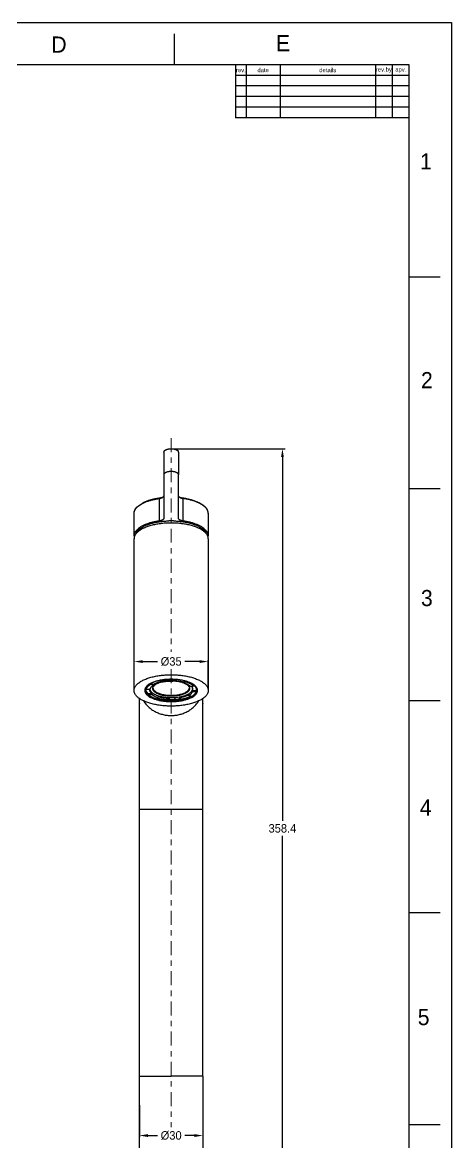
# Model space of a CAD drawing. Extents: x 14141 to 14735, y -16276 to -15436.
# Drawn here: x 14532 to 14735, y -15965 to -15436 of the extents above; entities that cross this region are included whole.
import ezdxf

# ---------------------------------------------------------------- set-up
doc = ezdxf.new("R2010")
doc.units = 0
doc.header["$MEASUREMENT"] = 0
doc.linetypes.add('CENTER', pattern=[47.5, 22, -8.5, 8.5, -8.5])
doc.linetypes.add('CENTER2', pattern=[28.575, 19.05, -3.175, 3.175, -3.175])
doc.layers.get('0').update_dxf_attribs({"linetype": 'CONTINUOUS'})
doc.layers.get('Defpoints').update_dxf_attribs({"linetype": 'CONTINUOUS'})
for name, color, linetype in [('CENTER', 1, 'CENTER2'), ('DIM', 3, 'CONTINUOUS'), ('FORM', 7, 'CONTINUOUS'), ('TEXT', 2, 'CONTINUOUS')]:
    doc.layers.add(name, color=color, linetype=linetype)
doc.styles.get("Standard").update_dxf_attribs({"font": 'Gulim.ttf'})
doc.dimstyles.new('A4', dxfattribs={"dimtxt": 4, "dimasz": 3.5, "dimexe": 0.7, "dimexo": 0.625, "dimgap": 0.5, "dimtad": 1, "dimdec": 1, "dimdsep": 46, "dimtxsty": 'Standard', "dimcen": 2.5, "dimclrd": 5, "dimclre": 5, "dimclrt": 7, "dimadec": 3, "dimazin": 2, "dimtfac": 1, "dimtdec": 1, "dimtmove": 0, "dimatfit": 3, "dimfxl": 1.25, "dimarcsym": 0})
doc.dimstyles.new('사본(2) STANDARD', dxfattribs={"dimscale": 0, "dimtxt": 4, "dimasz": 4, "dimexe": 1.25, "dimexo": 0.625, "dimgap": 1.5, "dimtad": 3, "dimtih": 1, "dimtoh": 1, "dimdec": 1, "dimzin": 9, "dimdsep": 46, "dimtxsty": 'Standard', "dimcen": 0, "dimclrd": 3, "dimclre": 3, "dimclrt": 4, "dimadec": 0, "dimazin": 0, "dimtfac": 1, "dimtdec": 1, "dimtmove": 0, "dimatfit": 3, "dimfxl": 1.25, "dimtfill": 1, "dimtolj": 1, "dimtzin": 0, "dimarcsym": 0})

# ---------------------------------------------------------------- blocks, each defined once
blk = doc.blocks.new('*D21')
at = {"layer": 'DIM', "color": 3, "lineweight": -2, "transparency": 16777216}
for p, q in [((14587.09, -15947.02), (14587.09, -15962.09)), ((14591.09, -15961.39), (14595.63, -15961.39)), ((14613.09, -15961.39), (14608.55, -15961.39)), ((14617.09, -15962.01), (14617.09, -15962.09))]:
    blk.add_line(p, q, dxfattribs=at)
at = {"layer": 'DIM', "color": 3, "transparency": 16777216}
for points in [[(14591.09, -15960.72), (14591.09, -15962.05), (14587.09, -15961.39)], [(14613.09, -15960.72), (14613.09, -15962.05), (14617.09, -15961.39)]]:
    blk.add_solid(points, dxfattribs=at)
at = {"layer": 'DIM', "color": 4, "transparency": 16777216, "insert": (14602.09, -15961.39), "char_height": 4, "attachment_point": 5}
blk.add_mtext('%%C30', dxfattribs=at)
blk = doc.blocks.new('*D24')
at = {"layer": 'Defpoints', "color": 0, "transparency": 16777216}
for p in [(14619.59, -15737.73), (14584.59, -15751.34), (14619.59, -15751.34)]:
    blk.add_point(p, dxfattribs=at)
at = {"layer": 'DIM', "color": 3, "lineweight": -2, "transparency": 16777216}
for p, q in [((14584.59, -15750.71), (14584.59, -15737.03)), ((14588.59, -15737.73), (14595.62, -15737.73)), ((14615.59, -15737.73), (14608.55, -15737.73)), ((14619.59, -15750.71), (14619.59, -15737.03))]:
    blk.add_line(p, q, dxfattribs=at)
at = {"layer": 'DIM', "color": 3, "transparency": 16777216}
for points in [[(14588.59, -15737.07), (14588.59, -15738.4), (14584.59, -15737.73)], [(14615.59, -15737.07), (14615.59, -15738.4), (14619.59, -15737.73)]]:
    blk.add_solid(points, dxfattribs=at)
at = {"layer": 'DIM', "color": 4, "transparency": 16777216, "insert": (14602.09, -15737.73), "char_height": 4, "attachment_point": 5}
blk.add_mtext('%%C35', dxfattribs=at)
blk = doc.blocks.new('*D25')
at = {"layer": 'DIM', "color": 3, "lineweight": -2, "transparency": 16777216}
for p, q in [((14602.71, -15637.26), (14655.88, -15637.26)), ((14654.63, -15641.26), (14654.63, -15812.9)), ((14654.63, -15991.64), (14654.63, -15820.01)), ((14624.71, -15995.64), (14655.88, -15995.64))]:
    blk.add_line(p, q, dxfattribs=at)
at = {"layer": 'DIM', "color": 3, "transparency": 16777216}
for points in [[(14653.96, -15641.26), (14655.3, -15641.26), (14654.63, -15637.26)], [(14653.96, -15991.64), (14655.3, -15991.64), (14654.63, -15995.64)]]:
    blk.add_solid(points, dxfattribs=at)
at = {"layer": 'DIM', "color": 4, "transparency": 16777216, "insert": (14654.63, -15816.45), "char_height": 4, "attachment_point": 5, "bg_fill": 3, "box_fill_scale": 1.25, "bg_fill_color": 256, "bg_fill_true_color": 13158600, "bg_fill_transparency": 0}
blk.add_mtext('\\A1;358.4', dxfattribs=at)

msp = doc.modelspace()

# ---------------------------------------------------------------- linework, layer by layer
msp.add_line((14587.09, -15807.37), (14617.09, -15807.37))
at = {"lineweight": -3}
for points, knots in [([(14598.59, -15638.91), (14598.59, -15638.88), (14598.59, -15638.85), (14598.59, -15638.82), (14598.62, -15638.56), (14598.76, -15638.33), (14598.97, -15638.14), (14599, -15638.11), (14599.03, -15638.08), (14599.07, -15638.05), (14599.27, -15637.89), (14599.53, -15637.75), (14599.83, -15637.63), (14600.5, -15637.37), (14601.36, -15637.25), (14602.24, -15637.26), (14603.13, -15637.28), (14603.96, -15637.44), (14604.58, -15637.73), (14604.78, -15637.82), (14604.96, -15637.93), (14605.11, -15638.05), (14605.2, -15638.12), (14605.28, -15638.2), (14605.35, -15638.29), (14605.43, -15638.38), (14605.49, -15638.49), (14605.53, -15638.6)], [0, 0, 0, 0, 0.16584, 0.16584, 0.16584, 1.496727, 1.496727, 1.496727, 1.707621, 1.707621, 1.707621, 2.888701, 2.888701, 2.888701, 5.57213, 5.57213, 5.57213, 8.258951, 8.258951, 8.258951, 9.122989, 9.122989, 9.122989, 9.656435, 9.656435, 9.656435, 10.262835, 10.262835, 10.262835, 10.262835]), ([(14584.59, -15667.76), (14584.6, -15665.7), (14586.5, -15663.79), (14589.67, -15662.42), (14591.63, -15661.57), (14594.01, -15660.95), (14596.59, -15660.58)], [0.034055, 0.034055, 0.034055, 0.034055, 13.848597, 13.848597, 13.848597, 22.281428, 22.281428, 22.281428, 22.281428]), ([(14596.59, -15660.58), (14596.69, -15660.57), (14596.8, -15660.55), (14596.89, -15660.53), (14597.04, -15660.5), (14597.19, -15660.47), (14597.32, -15660.43), (14597.47, -15660.39), (14597.62, -15660.34), (14597.75, -15660.29), (14597.89, -15660.23), (14598.02, -15660.17), (14598.13, -15660.1), (14598.2, -15660.06), (14598.27, -15660.02), (14598.32, -15659.97), (14598.36, -15659.94), (14598.39, -15659.91), (14598.42, -15659.89), (14598.49, -15659.81), (14598.54, -15659.74), (14598.56, -15659.68), (14598.58, -15659.64), (14598.59, -15659.6), (14598.59, -15659.56)], [0.063914, 0.063914, 0.063914, 0.063914, 0.390969, 0.390969, 0.390969, 0.885879, 0.885879, 0.885879, 1.442075, 1.442075, 1.442075, 2.065172, 2.065172, 2.065172, 2.467528, 2.467528, 2.467528, 2.737666, 2.737666, 2.737666, 3.424639, 3.424639, 3.424639, 3.95934, 3.95934, 3.95934, 3.95934]), ([(14598.61, -15659.85), (14598.61, -15659.85), (14598.52, -15659.93), (14598.3, -15660.1), (14597.89, -15660.3), (14597.46, -15660.44), (14597.04, -15660.54), (14596.77, -15660.59), (14596.63, -15660.61)], [1.181147, 1.181147, 1.181147, 1.181147, 1.181453, 1.772179, 2.362906, 2.953632, 3.544358, 4.135085, 4.135085, 4.135085, 4.135085]), ([(14607.54, -15660.61), (14607.45, -15660.6), (14607.27, -15660.57), (14606.98, -15660.51), (14606.68, -15660.43), (14606.38, -15660.33), (14606.07, -15660.2), (14605.8, -15660.04), (14605.65, -15659.92), (14605.59, -15659.87)], [0, 0, 0, 0, 0.458868, 0.917736, 1.376604, 1.835472, 2.29434, 2.753209, 3.112522, 3.112522, 3.112522, 3.112522]), ([(14605.61, -15659.71), (14605.63, -15659.77), (14605.7, -15659.93), (14605.93, -15660.17), (14606.37, -15660.43), (14606.96, -15660.64), (14607.4, -15660.73), (14607.64, -15660.76)], [-3.398028, -3.398028, -3.398028, -3.398028, -3.01603, -2.262022, -1.508015, -0.754007, 0, 0, 0, 0]), ([(14605.63, -15659.72), (14605.65, -15659.76), (14605.69, -15659.81), (14605.74, -15659.87), (14605.77, -15659.9), (14605.81, -15659.93), (14605.85, -15659.97), (14605.88, -15659.99), (14605.92, -15660.02), (14605.96, -15660.05), (14606.03, -15660.1), (14606.13, -15660.15), (14606.23, -15660.2), (14606.32, -15660.25), (14606.42, -15660.29), (14606.53, -15660.33), (14606.62, -15660.36), (14606.73, -15660.4), (14606.83, -15660.43), (14606.93, -15660.46), (14607.03, -15660.48), (14607.14, -15660.5), (14607.23, -15660.52), (14607.33, -15660.54), (14607.42, -15660.56), (14607.48, -15660.57), (14607.53, -15660.58), (14607.58, -15660.58)], [0.713865, 0.713865, 0.713865, 0.713865, 1.226502, 1.226502, 1.226502, 1.533404, 1.533404, 1.533404, 1.780933, 1.780933, 1.780933, 2.274043, 2.274043, 2.274043, 2.714771, 2.714771, 2.714771, 3.109925, 3.109925, 3.109925, 3.465072, 3.465072, 3.465072, 3.785341, 3.785341, 3.785341, 3.955823, 3.955823, 3.955823, 3.955823]), ([(14607.58, -15660.58), (14610.05, -15660.93), (14612.32, -15661.51), (14614.23, -15662.3), (14616.68, -15663.31), (14618.42, -15664.64), (14619.17, -15666.12)], [5.929591, 5.929591, 5.929591, 5.929591, 13.964381, 13.964381, 13.964381, 24.423995, 24.423995, 24.423995, 24.423995]), ([(14602.04, -15746.11), (14602, -15746.11), (14601.96, -15746.11), (14601.92, -15746.11), (14598.67, -15746.12), (14595.55, -15746.69), (14593.29, -15747.67), (14592.48, -15748.02), (14591.79, -15748.42), (14591.26, -15748.85), (14590.36, -15749.57), (14589.94, -15750.32), (14589.94, -15751.07)], [39.233549, 39.233549, 39.233549, 39.233549, 39.352628, 39.352628, 39.352628, 49.278163, 49.278163, 49.278163, 52.812654, 52.812654, 52.812654, 58.783027, 58.783027, 58.783027, 58.783027]), ([(14614.24, -15751.07), (14614.24, -15751.05), (14614.24, -15751.03), (14614.24, -15751.01), (14614.21, -15750.28), (14613.79, -15749.55), (14612.91, -15748.85), (14612.33, -15748.38), (14611.57, -15747.95), (14610.66, -15747.57), (14608.38, -15746.64), (14605.29, -15746.11), (14602.09, -15746.11)], [58.962843, 58.962843, 58.962843, 58.962843, 59.123966, 59.123966, 59.123966, 64.929067, 64.929067, 64.929067, 68.792787, 68.792787, 68.792787, 78.553302, 78.553302, 78.553302, 78.553302]), ([(14590.27, -15750.44), (14590.25, -15750.38), (14590.22, -15750.33), (14590.2, -15750.27), (14590.16, -15750.16), (14590.12, -15750.05), (14590.09, -15749.93)], [18.3568499, 18.3568499, 18.3568499, 18.3568499, 18.6724942, 18.6724942, 18.6724942, 19.3089132, 19.3089132, 19.3089132, 19.3089132]), ([(14592.01, -15750.77), (14591.99, -15750.76), (14591.97, -15750.74), (14591.95, -15750.73), (14591.94, -15750.73)], [-16.141395, -16.141395, -16.141395, -16.141395, -16.0306992, -16.0197066, -16.0197066, -16.0197066, -16.0197066])]:
    msp.add_open_spline(points, degree=3, knots=knots, dxfattribs=at)
for points, weights, knots in [([(14605.59, -15638.91), (14605.59, -15637.43), (14602.09, -15637.43), (14598.59, -15637.43), (14598.59, -15638.91)], [1, 0.707106781123, 1, 0.707106781123, 1], [0.149139, 0.149139, 0.149139, 5.175687, 5.175687, 10.202235, 10.202235, 10.202235]), ([(14605.59, -15649.52), (14605.59, -15648.04), (14602.09, -15648.04), (14598.59, -15648.04), (14598.59, -15649.52)], [1, 0.707106781187, 1, 0.707106781187, 1], [0, 0, 0, 5.497787, 5.497787, 10.995574, 10.995574, 10.995574]), ([(14602.09, -15746.08), (14589.64, -15746.08), (14589.64, -15751.34), (14589.64, -15756.6), (14602.09, -15756.6)], [1, 0.707106781187, 1, 0.707106781187, 1], [-39.112829, -39.112829, -39.112829, -19.556414, -19.556414, 0, 0, 0]), ([(14602.09, -15756.6), (14614.54, -15756.6), (14614.54, -15751.34), (14614.54, -15746.08), (14602.09, -15746.08)], [1, 0.707106781187, 1, 0.707106781187, 1], [-39.112829, -39.112829, -39.112829, -19.556414, -19.556414, 0, 0, 0]), ([(14591.99, -15750.85), (14592.38, -15752.57), (14595.51, -15753.7), (14599.08, -15754.98), (14603.71, -15754.67)], [0.981290334229, 0.918350066727, 1, 0.907784738278, 1], [15.321169, 15.321169, 15.321169, 23.100831, 23.100831, 31.887165, 31.887165, 31.887165]), ([(14593.54, -15750.56), (14594.82, -15753.9), (14602.78, -15753.63), (14610.27, -15753.37), (14610.73, -15750.2)], [1, 0.734902857446, 1, 0.7468275701, 0.977223379706], [0, 0, 0, 12.907836, 12.907836, 25.235046, 25.235046, 25.235046]), ([(14610.75, -15750.43), (14610.75, -15753.81), (14602.78, -15754.08), (14594.82, -15754.35), (14593.54, -15751.02)], [1, 0.734902857446, 1, 0.734902857446, 1], [1.389908, 1.389908, 1.389908, 14.297744, 14.297744, 27.20558, 27.20558, 27.20558]), ([(14587.09, -15933.33), (14587.09, -15771.73), (14587.09, -15758.55), (14587.09, -15756.74), (14587.09, -15755.15)], [1, 0.853553390593, 0.853553390593, 0.853553390593, 0.85632000246], [0, 0, 0, 37.279221, 37.279221, 42.403128, 42.403128, 42.403128]), ([(14617.09, -15933.33), (14617.09, -15771.73), (14617.09, -15758.55), (14617.09, -15756.73), (14617.09, -15755.13)], [1, 0.853553390593, 0.853553390593, 0.853553390593, 0.856355967513], [0, 0, 0, 37.279221, 37.279221, 42.436325, 42.436325, 42.436325])]:
    msp.add_rational_spline(points, weights, degree=2, knots=knots, dxfattribs=at)
for points, degree in [([(14598.59, -15638.91), (14598.59, -15644.22), (14598.59, -15649.52)], 2), ([(14605.59, -15638.91), (14605.59, -15644.22), (14605.59, -15649.52)], 2), ([(14598.59, -15649.52), (14598.59, -15659.84), (14598.59, -15670.16)], 2), ([(14605.59, -15670.16), (14605.59, -15659.84), (14605.59, -15649.52)], 2), ([(14596.54, -15660.76), (14596.78, -15660.72), (14597.23, -15660.64), (14597.81, -15660.43), (14598.25, -15660.17), (14598.53, -15659.88), (14598.59, -15659.66), (14598.59, -15659.56)], 3), ([(14596.57, -15660.6), (14596.56, -15660.62), (14596.54, -15660.66), (14596.54, -15660.72), (14596.54, -15660.76)], 3), ([(14596.54, -15671.36), (14596.54, -15666.06), (14596.54, -15660.76)], 2), ([(14607.61, -15660.6), (14607.62, -15660.62), (14607.63, -15660.66), (14607.64, -15660.73), (14607.64, -15660.76)], 3), ([(14607.64, -15660.76), (14607.64, -15666.06), (14607.64, -15671.36)], 2), ([(14584.59, -15678.38), (14584.59, -15673.07), (14584.59, -15667.76)], 2), ([(14603.26, -15671.34), (14602.09, -15671.34), (14600.92, -15671.34)], 2), ([(14619.59, -15667.77), (14619.59, -15673.08), (14619.59, -15678.38)], 2), ([(14584.59, -15751.34), (14584.59, -15715.54), (14584.59, -15679.74)], 2), ([(14619.59, -15679.74), (14619.59, -15715.54), (14619.59, -15751.34)], 2), ([(14597.1, -15746.55), (14597.1, -15746.67), (14597.1, -15746.8)], 2), ([(14598.11, -15747.39), (14597.61, -15747.09), (14597.1, -15746.8)], 2), ([(14600.19, -15746.4), (14600.19, -15746.28), (14600.19, -15746.17)], 2), ([(14600.47, -15747.1), (14600.47, -15746.97), (14600.47, -15746.84)], 2), ([(14603.43, -15746.36), (14603.17, -15746.71), (14602.92, -15747.06)], 2), ([(14602.92, -15747.06), (14602.92, -15746.93), (14602.92, -15746.79)], 2), ([(14603.43, -15746.36), (14603.43, -15746.25), (14603.43, -15746.14)], 2), ([(14589.94, -15751.07), (14589.94, -15750.63), (14589.94, -15750.19)], 2), ([(14590.24, -15750.44), (14590.24, -15750.21), (14590.24, -15749.98)], 2), ([(14590.29, -15750.44), (14590.29, -15750.66), (14590.29, -15750.89)], 2), ([(14592.01, -15750.82), (14591.15, -15750.86), (14590.29, -15750.89)], 2), ([(14592.01, -15750.77), (14592.01, -15750.8), (14592.01, -15750.82)], 2), ([(14592.56, -15748.36), (14592.56, -15748.19), (14592.56, -15748.02)], 2), ([(14592.56, -15748.36), (14593.15, -15748.63), (14593.74, -15748.9)], 2), ([(14592.67, -15747.96), (14593.21, -15748.2), (14593.74, -15748.44)], 2), ([(14593.43, -15750.43), (14593.43, -15750.21), (14593.43, -15749.98)], 2), ([(14593.54, -15750.56), (14593.54, -15750.79), (14593.54, -15751.02)], 2), ([(14593.74, -15748.44), (14593.74, -15748.67), (14593.74, -15748.9)], 2), ([(14608.18, -15747.46), (14608.48, -15747.19), (14608.77, -15746.92)], 2), ([(14608.18, -15747.91), (14608.55, -15747.58), (14608.91, -15747.24)], 2), ([(14608.18, -15747.46), (14608.18, -15747.68), (14608.18, -15747.91)], 2), ([(14608.91, -15746.98), (14608.91, -15747.11), (14608.91, -15747.24)], 2), ([(14610.75, -15749.98), (14610.75, -15750.21), (14610.75, -15750.43)], 2), ([(14612.95, -15749.34), (14612.11, -15749.42), (14611.26, -15749.51)], 2), ([(14612.16, -15751.4), (14613.03, -15751.37), (14613.89, -15751.33)], 2), ([(14612.16, -15751.4), (14612.16, -15751.63), (14612.16, -15751.85)], 2), ([(14612.16, -15751.85), (14613.03, -15751.82), (14613.89, -15751.79)], 2), ([(14612.24, -15750.43), (14612.24, -15750.66), (14612.24, -15750.88)], 2), ([(14612.95, -15749.34), (14612.95, -15749.11), (14612.95, -15748.89)], 2), ([(14613.89, -15751.33), (14613.89, -15751.56), (14613.89, -15751.79)], 2), ([(14614.02, -15750.15), (14613.99, -15750.24), (14613.95, -15750.33), (14613.91, -15750.42)], 3), ([(14613.94, -15749.99), (14613.94, -15750.44), (14613.94, -15750.88)], 2), ([(14614.08, -15749.93), (14614.07, -15749.99), (14614.05, -15750.05), (14614.03, -15750.11)], 3), ([(14614.24, -15750.24), (14614.24, -15750.65), (14614.24, -15751.07)], 2), ([(14591.22, -15752.88), (14592.07, -15752.8), (14592.91, -15752.72)], 2), ([(14591.22, -15753.34), (14591.22, -15753.11), (14591.22, -15752.88)], 2), ([(14591.22, -15753.34), (14592.07, -15753.25), (14592.91, -15753.17)], 2), ([(14592.91, -15753.17), (14592.91, -15752.94), (14592.91, -15752.72)], 2), ([(14595.99, -15754.77), (14595.63, -15755.1), (14595.27, -15755.43)], 2), ([(14595.99, -15754.77), (14595.99, -15754.54), (14595.99, -15754.31)], 2), ([(14600.75, -15755.86), (14601, -15755.51), (14601.26, -15755.16)], 2), ([(14600.75, -15756.31), (14601, -15755.96), (14601.26, -15755.61)], 2), ([(14600.75, -15756.31), (14600.75, -15756.09), (14600.75, -15755.86)], 2), ([(14601.26, -15755.61), (14601.26, -15755.39), (14601.26, -15755.16)], 2), ([(14603.71, -15754.67), (14603.71, -15755.12), (14603.71, -15755.57)], 2), ([(14606.07, -15754.83), (14606.57, -15755.13), (14607.07, -15755.43)], 2), ([(14606.07, -15754.83), (14606.07, -15755.06), (14606.07, -15755.28)], 2), ([(14606.07, -15755.28), (14606.57, -15755.58), (14607.07, -15755.88)], 2), ([(14607.07, -15755.43), (14607.07, -15755.65), (14607.07, -15755.88)], 2), ([(14610.43, -15753.78), (14610.43, -15753.55), (14610.43, -15753.33)], 2), ([(14611.62, -15754.32), (14611.02, -15754.05), (14610.43, -15753.78)], 2), ([(14587.09, -15989.44), (14587.09, -15961.39), (14587.09, -15933.33)], 2), ([(14617.09, -15933.33), (14617.09, -15961.39), (14617.09, -15989.44)], 2)]:
    msp.add_open_spline(points, degree=degree, dxfattribs=at)
for points, weights in [([(14584.61, -15667.37), (14585.24, -15662.35), (14596.54, -15660.76)], [0.934529388662, 0.799085597898, 1]), ([(14596.6, -15660.61), (14591.75, -15661.3), (14588.58, -15663)], [0.999137627944, 0.900592390707, 0.883551321923]), ([(14607.6, -15660.62), (14607.57, -15660.61), (14607.54, -15660.61)], [0.998671597748, 0.999333922292, 1]), ([(14617.49, -15664.26), (14614.33, -15661.59), (14607.63, -15660.62)], [0.883371685026, 0.86823287264, 0.998040256652]), ([(14619.59, -15667.79), (14619.61, -15662.46), (14607.64, -15660.76)], [0.937520275243, 0.785230462073, 1]), ([(14596.54, -15671.36), (14584.59, -15673.05), (14584.59, -15678.38)], [1, 0.811502671201, 1]), ([(14602.09, -15672.34), (14584.59, -15672.34), (14584.59, -15679.74)], [1, 0.707106781187, 1]), ([(14585.6, -15677.26), (14587.69, -15671.73), (14600.92, -15671.34)], [0.976935788637, 0.774122226833, 1]), ([(14598.59, -15670.16), (14598.59, -15671.08), (14596.54, -15671.36)], [1, 0.811502671201, 1]), ([(14619.59, -15679.74), (14619.59, -15672.34), (14602.09, -15672.34)], [1, 0.707106781187, 1]), ([(14603.26, -15671.34), (14616.49, -15671.73), (14618.58, -15677.26)], [1, 0.774122226835, 0.976935788636]), ([(14607.64, -15671.36), (14605.59, -15671.08), (14605.59, -15670.16)], [1, 0.811502671201, 1]), ([(14619.59, -15678.38), (14619.59, -15673.05), (14607.64, -15671.36)], [1, 0.811502671201, 1]), ([(14584.59, -15678.38), (14584.59, -15678.72), (14584.66, -15679.06)], [1, 0.981278122517, 0.964949668125]), ([(14619.51, -15679.06), (14619.59, -15678.72), (14619.59, -15678.38)], [0.964949668128, 0.981278122519, 1]), ([(14584.59, -15751.34), (14584.59, -15743.94), (14602.09, -15743.94)], [1, 0.707106781187, 1]), ([(14597.1, -15746.8), (14598.58, -15746.51), (14600.19, -15746.4)], [1, 0.990658018638, 1]), ([(14600.19, -15746.4), (14601.8, -15746.29), (14603.43, -15746.36)], [1, 0.990658018638, 1]), ([(14602.09, -15743.94), (14619.59, -15743.94), (14619.59, -15751.34)], [1, 0.707106781187, 1]), ([(14602.92, -15746.61), (14605.84, -15746.71), (14608.18, -15747.46)], [1, 0.960745265825, 1]), ([(14602.94, -15746.79), (14609.57, -15747.07), (14610.64, -15749.85)], [0.940892344676, 0.768787917317, 1]), ([(14602.09, -15758.73), (14584.59, -15758.73), (14584.59, -15751.34)], [1, 0.707106781187, 1]), ([(14591.22, -15753.36), (14589.94, -15752.28), (14589.94, -15751.07)], [0.87597852404, 0.910722200913, 0.9992949034]), ([(14590.12, -15749.91), (14590.17, -15750.06), (14590.24, -15750.2)], [0.974307096667, 0.970240484657, 0.966983941482]), ([(14590.26, -15749.7), (14590.24, -15749.84), (14590.24, -15749.98)], [0.980645190457, 0.989894375326, 1]), ([(14591.22, -15752.88), (14590.25, -15751.93), (14590.24, -15750.9)], [1, 0.979167550931, 0.999685784436]), ([(14590.25, -15750.23), (14590.26, -15750.25), (14590.27, -15750.27)], [0.966271795703, 0.965936267531, 0.965609833413]), ([(14590.29, -15750.89), (14590.58, -15749.49), (14592.56, -15748.36)], [1, 0.962806619785, 1]), ([(14590.31, -15750.52), (14590.32, -15750.56), (14590.33, -15750.61)], [0.979602309911, 0.978126798592, 0.97673596789]), ([(14590.35, -15750.66), (14590.38, -15750.77), (14590.43, -15750.88)], [0.975189513332, 0.971865042199, 0.969059518968]), ([(14591.94, -15750.88), (14591.94, -15750.77), (14591.95, -15750.66)], [1, 0.999199776757, 0.99910398959]), ([(14592.91, -15752.72), (14591.94, -15751.85), (14591.94, -15750.88)], [1, 0.975720226916, 1]), ([(14593.74, -15748.9), (14592.31, -15749.77), (14592.01, -15750.82)], [1, 0.970745824406, 1]), ([(14593.43, -15750.43), (14593.43, -15748.28), (14597.87, -15747.24)], [1, 0.813197284347, 0.889658474439]), ([(14593.54, -15751.02), (14593.43, -15750.73), (14593.43, -15750.43)], [1, 0.996781654027, 1]), ([(14593.44, -15750.2), (14593.47, -15750.39), (14593.54, -15750.56)], [0.998475314507, 0.998022106261, 1]), ([(14593.74, -15748.44), (14595.22, -15747.54), (14597.55, -15747.05)], [1, 0.965041051319, 0.992348635252]), ([(14600.47, -15747.1), (14599.25, -15747.19), (14598.11, -15747.39)], [1, 0.99265951474, 1]), ([(14602.92, -15747.06), (14601.69, -15747.02), (14600.47, -15747.1)], [1, 0.99265951474, 1]), ([(14619.59, -15751.34), (14619.59, -15758.73), (14602.09, -15758.73)], [1, 0.707106781187, 1]), ([(14603.71, -15754.67), (14611.38, -15754.14), (14612.18, -15750.88)], [1, 0.780323210236, 0.965351692181]), ([(14611.26, -15749.51), (14610.19, -15748.55), (14608.18, -15747.91)], [1, 0.970745824406, 1]), ([(14608.91, -15747.24), (14611.63, -15748.05), (14612.95, -15749.34)], [1, 0.962806619785, 1]), ([(14610.43, -15753.78), (14611.86, -15752.91), (14612.16, -15751.85)], [1, 0.970745824406, 1]), ([(14610.64, -15749.85), (14610.75, -15750.14), (14610.75, -15750.43)], [1, 0.996781654027, 1]), ([(14613.89, -15751.79), (14613.59, -15753.19), (14611.62, -15754.32)], [1, 0.962806619785, 1]), ([(14611.67, -15749.47), (14612.24, -15750.15), (14612.24, -15750.88)], [0.991216879007, 0.981476481818, 1]), ([(14612.24, -15750.43), (14612.24, -15749.93), (14611.96, -15749.44)], [1, 0.974799308033, 0.96337236379]), ([(14612.24, -15750.88), (14612.24, -15751.14), (14612.16, -15751.4)], [1, 0.99818192946, 1]), ([(14614.24, -15751.07), (14614.24, -15752.4), (14612.71, -15753.56)], [0.999709783597, 0.90314092812, 0.87037731343]), ([(14612.95, -15748.89), (14613.94, -15749.84), (14613.94, -15750.88)], [1, 0.979009249319, 1]), ([(14613.87, -15750.34), (14613.94, -15750.22), (14613.99, -15750.09)], [0.933269658359, 0.938804674126, 0.944923109996]), ([(14613.88, -15750.49), (14613.88, -15750.48), (14613.88, -15750.47)], [0.965756616794, 0.966490985596, 0.967231699174]), ([(14613.94, -15750.88), (14613.94, -15751.11), (14613.89, -15751.33)], [1, 0.998998754805, 1]), ([(14613.94, -15749.98), (14613.94, -15749.84), (14613.92, -15749.7)], [1, 0.993937057538, 0.988671364265]), ([(14589.02, -15756.25), (14593.32, -15763.18), (14602.09, -15763.18)], [0.869638511918, 0.805018748533, 1]), ([(14595.27, -15755.43), (14592.55, -15754.62), (14591.22, -15753.34)], [1, 0.962806619785, 1]), ([(14592.91, -15753.17), (14593.98, -15754.13), (14595.99, -15754.77)], [1, 0.970745824406, 1]), ([(14600.76, -15756.17), (14597.83, -15756.03), (14595.37, -15755.34)], [0.959025934167, 0.883563447025, 0.86209213875]), ([(14600.75, -15755.86), (14598, -15755.73), (14595.67, -15755.09)], [1, 0.971459790319, 0.995319849639]), ([(14601.26, -15755.16), (14598.34, -15755.06), (14595.99, -15754.31)], [1, 0.960745265825, 1]), ([(14603.98, -15756.28), (14602.37, -15756.39), (14600.75, -15756.31)], [1, 0.990658018638, 1]), ([(14601.26, -15755.61), (14602.49, -15755.66), (14603.71, -15755.57)], [1, 0.99265951474, 1]), ([(14602.09, -15763.18), (14610.88, -15763.18), (14615.17, -15756.23)], [1, 0.804669135085, 0.869871081022]), ([(14602.09, -15756.34), (14602.09, -15756.52), (14602.09, -15756.6)], [0.872353004341, 0.80108302094, 1]), ([(14603.71, -15755.57), (14604.93, -15755.49), (14606.07, -15755.28)], [1, 0.99265951474, 1]), ([(14607.07, -15755.88), (14605.59, -15756.17), (14603.98, -15756.28)], [1, 0.990658018638, 1]), ([(14610.43, -15753.33), (14608.76, -15754.34), (14606.07, -15754.83)], [1, 0.960745265825, 1]), ([(14607.07, -15755.43), (14609.47, -15754.96), (14611.17, -15754.1)], [1, 0.972741221264, 0.993282892657]), ([(14611.56, -15754.28), (14609.73, -15755.24), (14607.08, -15755.75)], [0.856054874347, 0.845087913601, 0.882202107818]), ([(14587.09, -15933.33), (14587.09, -15933.33), (14602.09, -15933.33)], [0.999999999994, 0.70710678119, 1]), ([(14617.09, -15933.33), (14617.09, -15933.33), (14602.09, -15933.33)], [0.999999999997, 0.707106781188, 1])]:
    msp.add_rational_spline(points, weights, degree=2, dxfattribs=at)
at = {"layer": 'CENTER', "color": 1, "linetype": 'CENTER', "lineweight": 13, "ltscale": 0.3}
for points in [[(14602.09, -15632.26), (14602.09, -15733.18)], [(14602.09, -15741.35), (14602.09, -15957.41)]]:
    msp.add_lwpolyline(points, dxfattribs=at)
at = {"layer": 'FORM', "color": 7, "linetype": 'Continuous'}
for p, q in [((14140.52, -15436.11), (14734.52, -15436.11)), ((14734.52, -15436.11), (14734.52, -16276.11)), ((14603.72, -15456.11), (14603.72, -15441.58)), ((14714.52, -15456.11), (14160.52, -15456.11)), ((14714.52, -16256.11), (14714.52, -15456.11)), ((14714.52, -15556.11), (14729.06, -15556.11)), ((14714.52, -15656.11), (14729.06, -15656.11)), ((14714.52, -15756.11), (14729.06, -15756.11)), ((14714.52, -15856.11), (14729.06, -15856.11)), ((14714.52, -15956.11), (14729.06, -15956.11))]:
    msp.add_line(p, q, dxfattribs=at)
at = {"layer": 'FORM'}
for p, q in [((14632.52, -15456.11), (14632.52, -15481.11)), ((14637.52, -15456.11), (14637.52, -15481.11)), ((14653.52, -15456.11), (14653.52, -15481.11)), ((14698.52, -15456.11), (14698.52, -15481.11)), ((14706.52, -15456.11), (14706.52, -15481.11)), ((14714.52, -15461.11), (14632.52, -15461.11)), ((14714.52, -15466.11), (14632.52, -15466.11)), ((14714.52, -15471.11), (14632.52, -15471.11)), ((14714.52, -15476.11), (14632.52, -15476.11)), ((14714.52, -15481.11), (14632.52, -15481.11))]:
    msp.add_line(p, q, dxfattribs=at)

# ---------------------------------------------------------------- texts
at = {"layer": 'FORM', "char_height": 7.62, "attachment_point": 5}
for s, width, insert in [('D', 10, (14549.13, -15446.57)), ('E', 10, (14654.92, -15445.93)), ('1', 50, (14722.38, -15501.71)), ('2', 50, (14722.85, -15604.91)), ('3', 50, (14722.83, -15707.79)), ('4', 50, (14722.26, -15806.6)), ('5', 50, (14721.31, -15905.53))]:
    msp.add_mtext_dynamic_manual_height_columns(s, width=width, gutter_width=12.5, heights=[0], dxfattribs=dict(at, insert=insert))
at = {"layer": 'TEXT', "char_height": 2, "attachment_point": 5}
for s, width, insert in [('rev.', 5, (14635.02, -15458.61)), ('date', 16, (14645.52, -15458.61)), ('details', 45, (14676.02, -15458.61)), ('rev.by', 8, (14702.52, -15458.61)), ('apv.', 8, (14710.52, -15458.61))]:
    msp.add_mtext_dynamic_manual_height_columns(s, width=width, gutter_width=12.5, heights=[0], dxfattribs=dict(at, insert=insert))

# ---------------------------------------------------------------- dimensions: what is measured, and where the dimension line sits
at = {"layer": 'DIM'}
for base, p1, p2, picture, middle in [((14619.59, -15737.73), (14584.59, -15751.34), (14619.59, -15751.34), '*D24', (14602.09, -15737.73)), ((14617.09, -15961.39), (14587.09, -15946.4), (14617.09, -15961.39), '*D21', (14602.09, -15961.39))]:
    dim = msp.add_linear_dim(base=base, p1=p1, p2=p2, text='%%C<>', dimstyle='A4', override={"dimasz": 4, "dimgap": 1.5, "dimtad": 0, "dimclrd": 3, "dimclre": 3, "dimclrt": 4}, dxfattribs=at)
    dim.commit()
    dim.dimension.update_dxf_attribs({"geometry": picture, "text_midpoint": middle})

# ---------------------------------------------------------------- next in the draw order: dimensions: what is measured, and where the dimension line sits
dim = msp.add_linear_dim(base=(14654.63, -15637.26), p1=(14624.09, -15995.64), p2=(14602.09, -15637.26), angle=90, dimstyle='사본(2) STANDARD', override={"dimscale": 1, "dimtad": 0}, dxfattribs=at)
dim.commit()
dim.dimension.update_dxf_attribs({"geometry": '*D25', "text_midpoint": (14654.63, -15816.45)})

doc.saveas('drawing.dxf')
